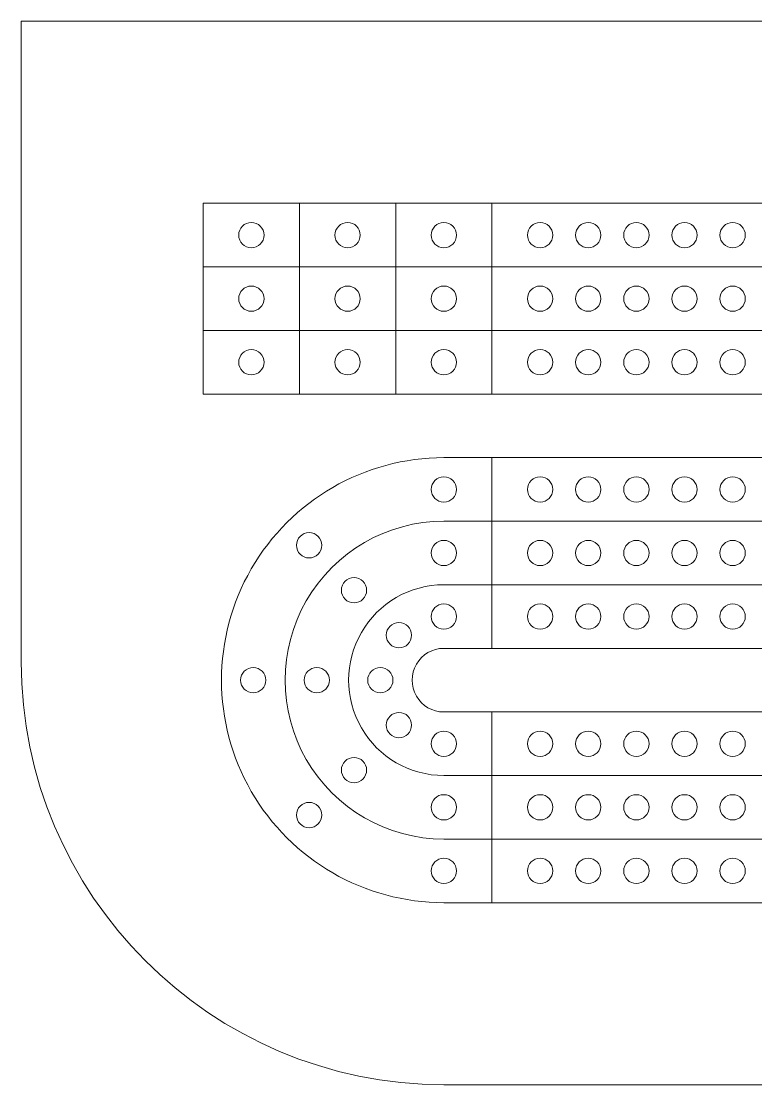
# Model space of a CAD drawing. Header units: centimetres. Extents: x 5.4 to 39.5, y -23.4 to 2.5.
# Drawn here: x 5.77 to 13.85, y -9.18 to 2.5 of the extents above; entities that cross this region are included whole.
import ezdxf

# ---------------------------------------------------------------- set-up
doc = ezdxf.new("R2010")
doc.units = ezdxf.units.CM
doc.header["$MEASUREMENT"] = 0
doc.layers.add('layer 1', color=7, linetype='Continuous')

msp = doc.modelspace()

# ---------------------------------------------------------------- linework, layer by layer
at = {"layer": 'layer 1', "color": 250, "lineweight": 20}
msp.add_open_spline([(5.77429, 2.5036), (5.77429, 2.5036), (33.70361, 2.5036), (33.70361, 2.5036), (33.70361, 2.5036), (36.92047, 2.5036), (39.54537, -0.1213), (39.54537, -3.33816), (39.54537, -3.33816), (39.54537, -6.55502), (36.92047, -9.17992), (33.70361, -9.17992), (33.70361, -9.17992), (33.70361, -9.17992), (10.42046, -9.17992), (10.42046, -9.17992), (10.42046, -9.17992), (7.86116, -9.17992), (5.77429, -7.09305), (5.77429, -4.53375), (5.77429, -4.53375), (5.77429, -4.53375), (5.77429, 2.5036), (5.77429, 2.5036)], degree=3, knots=[0, 0, 0, 0, 0.14285714, 0.14285714, 0.14285714, 0.14285714, 0.28571429, 0.28571429, 0.28571429, 0.28571429, 0.42857143, 0.42857143, 0.42857143, 0.42857143, 0.57142857, 0.57142857, 0.57142857, 0.57142857, 0.71428571, 0.71428571, 0.71428571, 0.71428571, 1, 1, 1, 1], dxfattribs=at)
at = {"layer": 'layer 1', "lineweight": 9}
for points in [[(7.77429, 0.5036), (7.77429, 0.5036), (10.94929, 0.5036), (10.94929, 0.5036)], [(7.77429, -1.5919), (7.77429, -1.5919), (7.77429, 0.5036), (7.77429, 0.5036)], [(8.83296, -1.5919), (8.83296, -1.5919), (8.83296, 0.5036), (8.83296, 0.5036)], [(9.89112, -1.5919), (9.89112, -1.5919), (9.89112, 0.5036), (9.89112, 0.5036)], [(10.94929, -1.5919), (10.94929, -1.5919), (10.94929, 0.5036), (10.94929, 0.5036)], [(10.94929, 0.5036), (10.94929, 0.5036), (33.70362, 0.5036), (33.70362, 0.5036)], [(7.77429, -0.1949), (7.77429, -0.1949), (10.94929, -0.1949), (10.94929, -0.1949)], [(10.94929, -0.1949), (10.94929, -0.1949), (33.70362, -0.1949), (33.70362, -0.1949)], [(7.77429, -0.8934), (7.77429, -0.8934), (10.94929, -0.8934), (10.94929, -0.8934)], [(10.94929, -0.8934), (10.94929, -0.8934), (33.70362, -0.8934), (33.70362, -0.8934)], [(7.77429, -1.5919), (7.77429, -1.5919), (10.94929, -1.5919), (10.94929, -1.5919)], [(10.94929, -1.5919), (10.94929, -1.5919), (33.70362, -1.5919), (33.70362, -1.5919)], [(10.42046, -2.2904), (10.42046, -2.2904), (33.17429, -2.2904), (33.17429, -2.2904)], [(10.94929, -4.3859), (10.94929, -4.3859), (10.94929, -2.2904), (10.94929, -2.2904)], [(10.42046, -2.9889), (10.42046, -2.9889), (33.17429, -2.9889), (33.17429, -2.9889)], [(10.42046, -3.6874), (10.42046, -3.6874), (33.17429, -3.6874), (33.17429, -3.6874)], [(10.42046, -4.3859), (10.42046, -4.3859), (33.17429, -4.3859), (33.17429, -4.3859)], [(10.42046, -5.0844), (10.42046, -5.0844), (33.70362, -5.0844), (33.70362, -5.0844)], [(10.94929, -7.1799), (10.94929, -7.1799), (10.94929, -5.0844), (10.94929, -5.0844)], [(10.42046, -5.7829), (10.42046, -5.7829), (33.70362, -5.7829), (33.70362, -5.7829)], [(10.42046, -6.4814), (10.42046, -6.4814), (33.70362, -6.4814), (33.70362, -6.4814)], [(10.42046, -7.1799), (10.42046, -7.1799), (33.70362, -7.1799), (33.70362, -7.1799)]]:
    msp.add_open_spline(points, degree=3, dxfattribs=at)
for points, knots in [([(8.44304, 0.15435), (8.44304, 0.23107), (8.38085, 0.29326), (8.30413, 0.29326), (8.30413, 0.29326), (8.22741, 0.29326), (8.16522, 0.23107), (8.16522, 0.15435), (8.16522, 0.15435), (8.16522, 0.07763), (8.22741, 0.01544), (8.30413, 0.01544), (8.30413, 0.01544), (8.38085, 0.01544), (8.44304, 0.07763), (8.44304, 0.15435)], [0, 0, 0, 0, 0.2, 0.2, 0.2, 0.2, 0.4, 0.4, 0.4, 0.4, 0.6, 0.6, 0.6, 0.6, 1, 1, 1, 1]), ([(9.5012, 0.15435), (9.5012, 0.23107), (9.43901, 0.29326), (9.3623, 0.29326), (9.3623, 0.29326), (9.28558, 0.29326), (9.22339, 0.23107), (9.22339, 0.15435), (9.22339, 0.15435), (9.22339, 0.07763), (9.28558, 0.01544), (9.36229, 0.01544), (9.36229, 0.01544), (9.43901, 0.01544), (9.5012, 0.07763), (9.5012, 0.15435)], [0, 0, 0, 0, 0.2, 0.2, 0.2, 0.2, 0.4, 0.4, 0.4, 0.4, 0.6, 0.6, 0.6, 0.6, 1, 1, 1, 1]), ([(10.55937, 0.15435), (10.55937, 0.23107), (10.49718, 0.29326), (10.42046, 0.29326), (10.42046, 0.29326), (10.34374, 0.29326), (10.28155, 0.23107), (10.28155, 0.15435), (10.28155, 0.15435), (10.28155, 0.07763), (10.34374, 0.01544), (10.42046, 0.01544), (10.42046, 0.01544), (10.49717, 0.01544), (10.55937, 0.07763), (10.55937, 0.15435)], [0, 0, 0, 0, 0.2, 0.2, 0.2, 0.2, 0.4, 0.4, 0.4, 0.4, 0.6, 0.6, 0.6, 0.6, 1, 1, 1, 1]), ([(11.61753, 0.15435), (11.61753, 0.23107), (11.55534, 0.29326), (11.47862, 0.29326), (11.47862, 0.29326), (11.40191, 0.29326), (11.33972, 0.23107), (11.33972, 0.15435), (11.33972, 0.15435), (11.33972, 0.07763), (11.40191, 0.01544), (11.47862, 0.01544), (11.47862, 0.01544), (11.55534, 0.01544), (11.61753, 0.07763), (11.61753, 0.15435)], [0, 0, 0, 0, 0.2, 0.2, 0.2, 0.2, 0.4, 0.4, 0.4, 0.4, 0.6, 0.6, 0.6, 0.6, 1, 1, 1, 1]), ([(12.14661, 0.15435), (12.14661, 0.23107), (12.08442, 0.29326), (12.00771, 0.29326), (12.00771, 0.29326), (11.93099, 0.29326), (11.8688, 0.23107), (11.8688, 0.15435), (11.8688, 0.15435), (11.8688, 0.07763), (11.93099, 0.01544), (12.0077, 0.01544), (12.0077, 0.01544), (12.08442, 0.01544), (12.14661, 0.07763), (12.14661, 0.15435)], [0, 0, 0, 0, 0.2, 0.2, 0.2, 0.2, 0.4, 0.4, 0.4, 0.4, 0.6, 0.6, 0.6, 0.6, 1, 1, 1, 1]), ([(12.67569, 0.15435), (12.67569, 0.23107), (12.6135, 0.29326), (12.53679, 0.29326), (12.53679, 0.29326), (12.46007, 0.29326), (12.39788, 0.23107), (12.39788, 0.15435), (12.39788, 0.15435), (12.39788, 0.07763), (12.46007, 0.01544), (12.53679, 0.01544), (12.53679, 0.01544), (12.6135, 0.01544), (12.67569, 0.07763), (12.67569, 0.15435)], [0, 0, 0, 0, 0.2, 0.2, 0.2, 0.2, 0.4, 0.4, 0.4, 0.4, 0.6, 0.6, 0.6, 0.6, 1, 1, 1, 1]), ([(13.20478, 0.15435), (13.20478, 0.23107), (13.14259, 0.29326), (13.06587, 0.29326), (13.06587, 0.29326), (12.98915, 0.29326), (12.92696, 0.23107), (12.92696, 0.15435), (12.92696, 0.15435), (12.92696, 0.07763), (12.98915, 0.01544), (13.06587, 0.01544), (13.06587, 0.01544), (13.14258, 0.01544), (13.20478, 0.07763), (13.20478, 0.15435)], [0, 0, 0, 0, 0.2, 0.2, 0.2, 0.2, 0.4, 0.4, 0.4, 0.4, 0.6, 0.6, 0.6, 0.6, 1, 1, 1, 1]), ([(13.73386, 0.15435), (13.73386, 0.23107), (13.67167, 0.29326), (13.59495, 0.29326), (13.59495, 0.29326), (13.51823, 0.29326), (13.45604, 0.23107), (13.45604, 0.15435), (13.45604, 0.15435), (13.45604, 0.07763), (13.51823, 0.01544), (13.59495, 0.01544), (13.59495, 0.01544), (13.67167, 0.01544), (13.73386, 0.07763), (13.73386, 0.15435)], [0, 0, 0, 0, 0.2, 0.2, 0.2, 0.2, 0.4, 0.4, 0.4, 0.4, 0.6, 0.6, 0.6, 0.6, 1, 1, 1, 1]), ([(8.44304, -0.54415), (8.44304, -0.46743), (8.38085, -0.40524), (8.30413, -0.40524), (8.30413, -0.40524), (8.22741, -0.40524), (8.16522, -0.46743), (8.16522, -0.54415), (8.16522, -0.54415), (8.16522, -0.62087), (8.22741, -0.68306), (8.30413, -0.68306), (8.30413, -0.68306), (8.38085, -0.68306), (8.44304, -0.62087), (8.44304, -0.54415)], [0, 0, 0, 0, 0.2, 0.2, 0.2, 0.2, 0.4, 0.4, 0.4, 0.4, 0.6, 0.6, 0.6, 0.6, 1, 1, 1, 1]), ([(9.5012, -0.54415), (9.5012, -0.46743), (9.43901, -0.40524), (9.3623, -0.40524), (9.3623, -0.40524), (9.28558, -0.40524), (9.22339, -0.46743), (9.22339, -0.54415), (9.22339, -0.54415), (9.22339, -0.62087), (9.28558, -0.68306), (9.36229, -0.68306), (9.36229, -0.68306), (9.43901, -0.68306), (9.5012, -0.62087), (9.5012, -0.54415)], [0, 0, 0, 0, 0.2, 0.2, 0.2, 0.2, 0.4, 0.4, 0.4, 0.4, 0.6, 0.6, 0.6, 0.6, 1, 1, 1, 1]), ([(10.55937, -0.54415), (10.55937, -0.46743), (10.49718, -0.40524), (10.42046, -0.40524), (10.42046, -0.40524), (10.34374, -0.40524), (10.28155, -0.46743), (10.28155, -0.54415), (10.28155, -0.54415), (10.28155, -0.62087), (10.34374, -0.68306), (10.42046, -0.68306), (10.42046, -0.68306), (10.49717, -0.68306), (10.55937, -0.62087), (10.55937, -0.54415)], [0, 0, 0, 0, 0.2, 0.2, 0.2, 0.2, 0.4, 0.4, 0.4, 0.4, 0.6, 0.6, 0.6, 0.6, 1, 1, 1, 1]), ([(11.61753, -0.54415), (11.61753, -0.46743), (11.55534, -0.40524), (11.47862, -0.40524), (11.47862, -0.40524), (11.40191, -0.40524), (11.33972, -0.46743), (11.33972, -0.54415), (11.33972, -0.54415), (11.33972, -0.62087), (11.40191, -0.68306), (11.47862, -0.68306), (11.47862, -0.68306), (11.55534, -0.68306), (11.61753, -0.62087), (11.61753, -0.54415)], [0, 0, 0, 0, 0.2, 0.2, 0.2, 0.2, 0.4, 0.4, 0.4, 0.4, 0.6, 0.6, 0.6, 0.6, 1, 1, 1, 1]), ([(12.14661, -0.54415), (12.14661, -0.46743), (12.08442, -0.40524), (12.00771, -0.40524), (12.00771, -0.40524), (11.93099, -0.40524), (11.8688, -0.46743), (11.8688, -0.54415), (11.8688, -0.54415), (11.8688, -0.62087), (11.93099, -0.68306), (12.0077, -0.68306), (12.0077, -0.68306), (12.08442, -0.68306), (12.14661, -0.62087), (12.14661, -0.54415)], [0, 0, 0, 0, 0.2, 0.2, 0.2, 0.2, 0.4, 0.4, 0.4, 0.4, 0.6, 0.6, 0.6, 0.6, 1, 1, 1, 1]), ([(12.67569, -0.54415), (12.67569, -0.46743), (12.6135, -0.40524), (12.53679, -0.40524), (12.53679, -0.40524), (12.46007, -0.40524), (12.39788, -0.46743), (12.39788, -0.54415), (12.39788, -0.54415), (12.39788, -0.62087), (12.46007, -0.68306), (12.53679, -0.68306), (12.53679, -0.68306), (12.6135, -0.68306), (12.67569, -0.62087), (12.67569, -0.54415)], [0, 0, 0, 0, 0.2, 0.2, 0.2, 0.2, 0.4, 0.4, 0.4, 0.4, 0.6, 0.6, 0.6, 0.6, 1, 1, 1, 1]), ([(13.20478, -0.54415), (13.20478, -0.46743), (13.14259, -0.40524), (13.06587, -0.40524), (13.06587, -0.40524), (12.98915, -0.40524), (12.92696, -0.46743), (12.92696, -0.54415), (12.92696, -0.54415), (12.92696, -0.62087), (12.98915, -0.68306), (13.06587, -0.68306), (13.06587, -0.68306), (13.14258, -0.68306), (13.20478, -0.62087), (13.20478, -0.54415)], [0, 0, 0, 0, 0.2, 0.2, 0.2, 0.2, 0.4, 0.4, 0.4, 0.4, 0.6, 0.6, 0.6, 0.6, 1, 1, 1, 1]), ([(13.73386, -0.54415), (13.73386, -0.46743), (13.67167, -0.40524), (13.59495, -0.40524), (13.59495, -0.40524), (13.51823, -0.40524), (13.45604, -0.46743), (13.45604, -0.54415), (13.45604, -0.54415), (13.45604, -0.62087), (13.51823, -0.68306), (13.59495, -0.68306), (13.59495, -0.68306), (13.67167, -0.68306), (13.73386, -0.62087), (13.73386, -0.54415)], [0, 0, 0, 0, 0.2, 0.2, 0.2, 0.2, 0.4, 0.4, 0.4, 0.4, 0.6, 0.6, 0.6, 0.6, 1, 1, 1, 1]), ([(8.44304, -1.24265), (8.44304, -1.16593), (8.38085, -1.10374), (8.30413, -1.10374), (8.30413, -1.10374), (8.22741, -1.10374), (8.16522, -1.16593), (8.16522, -1.24265), (8.16522, -1.24265), (8.16522, -1.31937), (8.22741, -1.38156), (8.30413, -1.38156), (8.30413, -1.38156), (8.38085, -1.38156), (8.44304, -1.31937), (8.44304, -1.24265)], [0, 0, 0, 0, 0.2, 0.2, 0.2, 0.2, 0.4, 0.4, 0.4, 0.4, 0.6, 0.6, 0.6, 0.6, 1, 1, 1, 1]), ([(9.5012, -1.24265), (9.5012, -1.16593), (9.43901, -1.10374), (9.3623, -1.10374), (9.3623, -1.10374), (9.28558, -1.10374), (9.22339, -1.16593), (9.22339, -1.24265), (9.22339, -1.24265), (9.22339, -1.31937), (9.28558, -1.38156), (9.36229, -1.38156), (9.36229, -1.38156), (9.43901, -1.38156), (9.5012, -1.31937), (9.5012, -1.24265)], [0, 0, 0, 0, 0.2, 0.2, 0.2, 0.2, 0.4, 0.4, 0.4, 0.4, 0.6, 0.6, 0.6, 0.6, 1, 1, 1, 1]), ([(10.55937, -1.24265), (10.55937, -1.16593), (10.49718, -1.10374), (10.42046, -1.10374), (10.42046, -1.10374), (10.34374, -1.10374), (10.28155, -1.16593), (10.28155, -1.24265), (10.28155, -1.24265), (10.28155, -1.31937), (10.34374, -1.38156), (10.42046, -1.38156), (10.42046, -1.38156), (10.49717, -1.38156), (10.55937, -1.31937), (10.55937, -1.24265)], [0, 0, 0, 0, 0.2, 0.2, 0.2, 0.2, 0.4, 0.4, 0.4, 0.4, 0.6, 0.6, 0.6, 0.6, 1, 1, 1, 1]), ([(11.61753, -1.24265), (11.61753, -1.16593), (11.55534, -1.10374), (11.47862, -1.10374), (11.47862, -1.10374), (11.40191, -1.10374), (11.33972, -1.16593), (11.33972, -1.24265), (11.33972, -1.24265), (11.33972, -1.31937), (11.40191, -1.38156), (11.47862, -1.38156), (11.47862, -1.38156), (11.55534, -1.38156), (11.61753, -1.31937), (11.61753, -1.24265)], [0, 0, 0, 0, 0.2, 0.2, 0.2, 0.2, 0.4, 0.4, 0.4, 0.4, 0.6, 0.6, 0.6, 0.6, 1, 1, 1, 1]), ([(12.14661, -1.24265), (12.14661, -1.16593), (12.08442, -1.10374), (12.00771, -1.10374), (12.00771, -1.10374), (11.93099, -1.10374), (11.8688, -1.16593), (11.8688, -1.24265), (11.8688, -1.24265), (11.8688, -1.31937), (11.93099, -1.38156), (12.0077, -1.38156), (12.0077, -1.38156), (12.08442, -1.38156), (12.14661, -1.31937), (12.14661, -1.24265)], [0, 0, 0, 0, 0.2, 0.2, 0.2, 0.2, 0.4, 0.4, 0.4, 0.4, 0.6, 0.6, 0.6, 0.6, 1, 1, 1, 1]), ([(12.67569, -1.24265), (12.67569, -1.16593), (12.6135, -1.10374), (12.53679, -1.10374), (12.53679, -1.10374), (12.46007, -1.10374), (12.39788, -1.16593), (12.39788, -1.24265), (12.39788, -1.24265), (12.39788, -1.31937), (12.46007, -1.38156), (12.53679, -1.38156), (12.53679, -1.38156), (12.6135, -1.38156), (12.67569, -1.31937), (12.67569, -1.24265)], [0, 0, 0, 0, 0.2, 0.2, 0.2, 0.2, 0.4, 0.4, 0.4, 0.4, 0.6, 0.6, 0.6, 0.6, 1, 1, 1, 1]), ([(13.20478, -1.24265), (13.20478, -1.16593), (13.14259, -1.10374), (13.06587, -1.10374), (13.06587, -1.10374), (12.98915, -1.10374), (12.92696, -1.16593), (12.92696, -1.24265), (12.92696, -1.24265), (12.92696, -1.31937), (12.98915, -1.38156), (13.06587, -1.38156), (13.06587, -1.38156), (13.14258, -1.38156), (13.20478, -1.31937), (13.20478, -1.24265)], [0, 0, 0, 0, 0.2, 0.2, 0.2, 0.2, 0.4, 0.4, 0.4, 0.4, 0.6, 0.6, 0.6, 0.6, 1, 1, 1, 1]), ([(13.73386, -1.24265), (13.73386, -1.16593), (13.67167, -1.10374), (13.59495, -1.10374), (13.59495, -1.10374), (13.51823, -1.10374), (13.45604, -1.16593), (13.45604, -1.24265), (13.45604, -1.24265), (13.45604, -1.31937), (13.51823, -1.38156), (13.59495, -1.38156), (13.59495, -1.38156), (13.67167, -1.38156), (13.73386, -1.31937), (13.73386, -1.24265)], [0, 0, 0, 0, 0.2, 0.2, 0.2, 0.2, 0.4, 0.4, 0.4, 0.4, 0.6, 0.6, 0.6, 0.6, 1, 1, 1, 1]), ([(10.42046, -2.2904), (9.54703, -2.2904), (8.73996, -2.75637), (8.30324, -3.51278), (8.30324, -3.51278), (7.86653, -4.26918), (7.86653, -5.20112), (8.30324, -5.95752), (8.30324, -5.95752), (8.73996, -6.71393), (9.54703, -7.1799), (10.42046, -7.1799)], [0, 0, 0, 0, 0.25, 0.25, 0.25, 0.25, 0.5, 0.5, 0.5, 0.5, 1, 1, 1, 1]), ([(10.55937, -2.63965), (10.55937, -2.56293), (10.49718, -2.50074), (10.42046, -2.50074), (10.42046, -2.50074), (10.34374, -2.50074), (10.28155, -2.56293), (10.28155, -2.63965), (10.28155, -2.63965), (10.28155, -2.71637), (10.34374, -2.77856), (10.42046, -2.77856), (10.42046, -2.77856), (10.49717, -2.77856), (10.55937, -2.71637), (10.55937, -2.63965)], [0, 0, 0, 0, 0.2, 0.2, 0.2, 0.2, 0.4, 0.4, 0.4, 0.4, 0.6, 0.6, 0.6, 0.6, 1, 1, 1, 1]), ([(11.61753, -2.63965), (11.61753, -2.56293), (11.55534, -2.50074), (11.47862, -2.50074), (11.47862, -2.50074), (11.40191, -2.50074), (11.33972, -2.56293), (11.33972, -2.63965), (11.33972, -2.63965), (11.33972, -2.71637), (11.40191, -2.77856), (11.47862, -2.77856), (11.47862, -2.77856), (11.55534, -2.77856), (11.61753, -2.71637), (11.61753, -2.63965)], [0, 0, 0, 0, 0.2, 0.2, 0.2, 0.2, 0.4, 0.4, 0.4, 0.4, 0.6, 0.6, 0.6, 0.6, 1, 1, 1, 1]), ([(12.14661, -2.63965), (12.14661, -2.56293), (12.08442, -2.50074), (12.00771, -2.50074), (12.00771, -2.50074), (11.93099, -2.50074), (11.8688, -2.56293), (11.8688, -2.63965), (11.8688, -2.63965), (11.8688, -2.71637), (11.93099, -2.77856), (12.0077, -2.77856), (12.0077, -2.77856), (12.08442, -2.77856), (12.14661, -2.71637), (12.14661, -2.63965)], [0, 0, 0, 0, 0.2, 0.2, 0.2, 0.2, 0.4, 0.4, 0.4, 0.4, 0.6, 0.6, 0.6, 0.6, 1, 1, 1, 1]), ([(12.67569, -2.63965), (12.67569, -2.56293), (12.6135, -2.50074), (12.53679, -2.50074), (12.53679, -2.50074), (12.46007, -2.50074), (12.39788, -2.56293), (12.39788, -2.63965), (12.39788, -2.63965), (12.39788, -2.71637), (12.46007, -2.77856), (12.53679, -2.77856), (12.53679, -2.77856), (12.6135, -2.77856), (12.67569, -2.71637), (12.67569, -2.63965)], [0, 0, 0, 0, 0.2, 0.2, 0.2, 0.2, 0.4, 0.4, 0.4, 0.4, 0.6, 0.6, 0.6, 0.6, 1, 1, 1, 1]), ([(13.20478, -2.63965), (13.20478, -2.56293), (13.14259, -2.50074), (13.06587, -2.50074), (13.06587, -2.50074), (12.98915, -2.50074), (12.92696, -2.56293), (12.92696, -2.63965), (12.92696, -2.63965), (12.92696, -2.71637), (12.98915, -2.77856), (13.06587, -2.77856), (13.06587, -2.77856), (13.14258, -2.77856), (13.20478, -2.71637), (13.20478, -2.63965)], [0, 0, 0, 0, 0.2, 0.2, 0.2, 0.2, 0.4, 0.4, 0.4, 0.4, 0.6, 0.6, 0.6, 0.6, 1, 1, 1, 1]), ([(13.73386, -2.63965), (13.73386, -2.56293), (13.67167, -2.50074), (13.59495, -2.50074), (13.59495, -2.50074), (13.51823, -2.50074), (13.45604, -2.56293), (13.45604, -2.63965), (13.45604, -2.63965), (13.45604, -2.71637), (13.51823, -2.77856), (13.59495, -2.77856), (13.59495, -2.77856), (13.67167, -2.77856), (13.73386, -2.71637), (13.73386, -2.63965)], [0, 0, 0, 0, 0.2, 0.2, 0.2, 0.2, 0.4, 0.4, 0.4, 0.4, 0.6, 0.6, 0.6, 0.6, 1, 1, 1, 1]), ([(10.42046, -2.9889), (9.79658, -2.9889), (9.2201, -3.32173), (8.90816, -3.86203), (8.90816, -3.86203), (8.59622, -4.40232), (8.59622, -5.06798), (8.90816, -5.60827), (8.90816, -5.60827), (9.2201, -6.14857), (9.79658, -6.4814), (10.42046, -6.4814)], [0, 0, 0, 0, 0.25, 0.25, 0.25, 0.25, 0.5, 0.5, 0.5, 0.5, 1, 1, 1, 1]), ([(9.07762, -3.25341), (9.07762, -3.17669), (9.01543, -3.1145), (8.93872, -3.1145), (8.93872, -3.1145), (8.862, -3.1145), (8.79981, -3.17669), (8.79981, -3.25341), (8.79981, -3.25341), (8.79981, -3.33012), (8.862, -3.39232), (8.93872, -3.39232), (8.93872, -3.39232), (9.01543, -3.39232), (9.07762, -3.33013), (9.07762, -3.25341)], [0, 0, 0, 0, 0.2, 0.2, 0.2, 0.2, 0.4, 0.4, 0.4, 0.4, 0.6, 0.6, 0.6, 0.6, 1, 1, 1, 1]), ([(10.55937, -3.33815), (10.55937, -3.26143), (10.49718, -3.19924), (10.42046, -3.19924), (10.42046, -3.19924), (10.34374, -3.19924), (10.28155, -3.26143), (10.28155, -3.33815), (10.28155, -3.33815), (10.28155, -3.41487), (10.34374, -3.47706), (10.42046, -3.47706), (10.42046, -3.47706), (10.49717, -3.47706), (10.55937, -3.41487), (10.55937, -3.33815)], [0, 0, 0, 0, 0.2, 0.2, 0.2, 0.2, 0.4, 0.4, 0.4, 0.4, 0.6, 0.6, 0.6, 0.6, 1, 1, 1, 1]), ([(11.61753, -3.33815), (11.61753, -3.26143), (11.55534, -3.19924), (11.47862, -3.19924), (11.47862, -3.19924), (11.40191, -3.19924), (11.33972, -3.26143), (11.33972, -3.33815), (11.33972, -3.33815), (11.33972, -3.41487), (11.40191, -3.47706), (11.47862, -3.47706), (11.47862, -3.47706), (11.55534, -3.47706), (11.61753, -3.41487), (11.61753, -3.33815)], [0, 0, 0, 0, 0.2, 0.2, 0.2, 0.2, 0.4, 0.4, 0.4, 0.4, 0.6, 0.6, 0.6, 0.6, 1, 1, 1, 1]), ([(12.14661, -3.33815), (12.14661, -3.26143), (12.08442, -3.19924), (12.00771, -3.19924), (12.00771, -3.19924), (11.93099, -3.19924), (11.8688, -3.26143), (11.8688, -3.33815), (11.8688, -3.33815), (11.8688, -3.41487), (11.93099, -3.47706), (12.0077, -3.47706), (12.0077, -3.47706), (12.08442, -3.47706), (12.14661, -3.41487), (12.14661, -3.33815)], [0, 0, 0, 0, 0.2, 0.2, 0.2, 0.2, 0.4, 0.4, 0.4, 0.4, 0.6, 0.6, 0.6, 0.6, 1, 1, 1, 1]), ([(12.67569, -3.33815), (12.67569, -3.26143), (12.6135, -3.19924), (12.53679, -3.19924), (12.53679, -3.19924), (12.46007, -3.19924), (12.39788, -3.26143), (12.39788, -3.33815), (12.39788, -3.33815), (12.39788, -3.41487), (12.46007, -3.47706), (12.53679, -3.47706), (12.53679, -3.47706), (12.6135, -3.47706), (12.67569, -3.41487), (12.67569, -3.33815)], [0, 0, 0, 0, 0.2, 0.2, 0.2, 0.2, 0.4, 0.4, 0.4, 0.4, 0.6, 0.6, 0.6, 0.6, 1, 1, 1, 1]), ([(13.20478, -3.33815), (13.20478, -3.26143), (13.14259, -3.19924), (13.06587, -3.19924), (13.06587, -3.19924), (12.98915, -3.19924), (12.92696, -3.26143), (12.92696, -3.33815), (12.92696, -3.33815), (12.92696, -3.41487), (12.98915, -3.47706), (13.06587, -3.47706), (13.06587, -3.47706), (13.14258, -3.47706), (13.20478, -3.41487), (13.20478, -3.33815)], [0, 0, 0, 0, 0.2, 0.2, 0.2, 0.2, 0.4, 0.4, 0.4, 0.4, 0.6, 0.6, 0.6, 0.6, 1, 1, 1, 1]), ([(13.73386, -3.33815), (13.73386, -3.26143), (13.67167, -3.19924), (13.59495, -3.19924), (13.59495, -3.19924), (13.51823, -3.19924), (13.45604, -3.26143), (13.45604, -3.33815), (13.45604, -3.33815), (13.45604, -3.41487), (13.51823, -3.47706), (13.59495, -3.47706), (13.59495, -3.47706), (13.67167, -3.47706), (13.73386, -3.41487), (13.73386, -3.33815)], [0, 0, 0, 0, 0.2, 0.2, 0.2, 0.2, 0.4, 0.4, 0.4, 0.4, 0.6, 0.6, 0.6, 0.6, 1, 1, 1, 1]), ([(9.57154, -3.74732), (9.57154, -3.6706), (9.50935, -3.60841), (9.43263, -3.60841), (9.43263, -3.60841), (9.35591, -3.60841), (9.29372, -3.6706), (9.29372, -3.74732), (9.29372, -3.74732), (9.29372, -3.82404), (9.35591, -3.88623), (9.43263, -3.88623), (9.43263, -3.88623), (9.50935, -3.88623), (9.57154, -3.82404), (9.57154, -3.74732)], [0, 0, 0, 0, 0.2, 0.2, 0.2, 0.2, 0.4, 0.4, 0.4, 0.4, 0.6, 0.6, 0.6, 0.6, 1, 1, 1, 1]), ([(10.42046, -3.6874), (10.04613, -3.6874), (9.70024, -3.8871), (9.51308, -4.21128), (9.51308, -4.21128), (9.32592, -4.53545), (9.32592, -4.93485), (9.51308, -5.25902), (9.51308, -5.25902), (9.70024, -5.5832), (10.04613, -5.7829), (10.42046, -5.7829)], [0, 0, 0, 0, 0.25, 0.25, 0.25, 0.25, 0.5, 0.5, 0.5, 0.5, 1, 1, 1, 1]), ([(10.55937, -4.03665), (10.55937, -3.95993), (10.49718, -3.89774), (10.42046, -3.89774), (10.42046, -3.89774), (10.34374, -3.89774), (10.28155, -3.95993), (10.28155, -4.03665), (10.28155, -4.03665), (10.28155, -4.11337), (10.34374, -4.17556), (10.42046, -4.17556), (10.42046, -4.17556), (10.49717, -4.17556), (10.55937, -4.11337), (10.55937, -4.03665)], [0, 0, 0, 0, 0.2, 0.2, 0.2, 0.2, 0.4, 0.4, 0.4, 0.4, 0.6, 0.6, 0.6, 0.6, 1, 1, 1, 1]), ([(11.61753, -4.03665), (11.61753, -3.95993), (11.55534, -3.89774), (11.47862, -3.89774), (11.47862, -3.89774), (11.40191, -3.89774), (11.33972, -3.95993), (11.33972, -4.03665), (11.33972, -4.03665), (11.33972, -4.11337), (11.40191, -4.17556), (11.47862, -4.17556), (11.47862, -4.17556), (11.55534, -4.17556), (11.61753, -4.11337), (11.61753, -4.03665)], [0, 0, 0, 0, 0.2, 0.2, 0.2, 0.2, 0.4, 0.4, 0.4, 0.4, 0.6, 0.6, 0.6, 0.6, 1, 1, 1, 1]), ([(12.14661, -4.03665), (12.14661, -3.95993), (12.08442, -3.89774), (12.00771, -3.89774), (12.00771, -3.89774), (11.93099, -3.89774), (11.8688, -3.95993), (11.8688, -4.03665), (11.8688, -4.03665), (11.8688, -4.11337), (11.93099, -4.17556), (12.0077, -4.17556), (12.0077, -4.17556), (12.08442, -4.17556), (12.14661, -4.11337), (12.14661, -4.03665)], [0, 0, 0, 0, 0.2, 0.2, 0.2, 0.2, 0.4, 0.4, 0.4, 0.4, 0.6, 0.6, 0.6, 0.6, 1, 1, 1, 1]), ([(12.67569, -4.03665), (12.67569, -3.95993), (12.6135, -3.89774), (12.53679, -3.89774), (12.53679, -3.89774), (12.46007, -3.89774), (12.39788, -3.95993), (12.39788, -4.03665), (12.39788, -4.03665), (12.39788, -4.11337), (12.46007, -4.17556), (12.53679, -4.17556), (12.53679, -4.17556), (12.6135, -4.17556), (12.67569, -4.11337), (12.67569, -4.03665)], [0, 0, 0, 0, 0.2, 0.2, 0.2, 0.2, 0.4, 0.4, 0.4, 0.4, 0.6, 0.6, 0.6, 0.6, 1, 1, 1, 1]), ([(13.20478, -4.03665), (13.20478, -3.95993), (13.14259, -3.89774), (13.06587, -3.89774), (13.06587, -3.89774), (12.98915, -3.89774), (12.92696, -3.95993), (12.92696, -4.03665), (12.92696, -4.03665), (12.92696, -4.11337), (12.98915, -4.17556), (13.06587, -4.17556), (13.06587, -4.17556), (13.14258, -4.17556), (13.20478, -4.11337), (13.20478, -4.03665)], [0, 0, 0, 0, 0.2, 0.2, 0.2, 0.2, 0.4, 0.4, 0.4, 0.4, 0.6, 0.6, 0.6, 0.6, 1, 1, 1, 1]), ([(13.73386, -4.03665), (13.73386, -3.95993), (13.67167, -3.89774), (13.59495, -3.89774), (13.59495, -3.89774), (13.51823, -3.89774), (13.45604, -3.95993), (13.45604, -4.03665), (13.45604, -4.03665), (13.45604, -4.11337), (13.51823, -4.17556), (13.59495, -4.17556), (13.59495, -4.17556), (13.67167, -4.17556), (13.73386, -4.11337), (13.73386, -4.03665)], [0, 0, 0, 0, 0.2, 0.2, 0.2, 0.2, 0.4, 0.4, 0.4, 0.4, 0.6, 0.6, 0.6, 0.6, 1, 1, 1, 1]), ([(10.06545, -4.24124), (10.06545, -4.16452), (10.00326, -4.10233), (9.92655, -4.10233), (9.92655, -4.10233), (9.84983, -4.10233), (9.78764, -4.16452), (9.78764, -4.24124), (9.78764, -4.24124), (9.78764, -4.31795), (9.84983, -4.38014), (9.92655, -4.38014), (9.92655, -4.38014), (10.00326, -4.38014), (10.06545, -4.31795), (10.06545, -4.24124)], [0, 0, 0, 0, 0.2, 0.2, 0.2, 0.2, 0.4, 0.4, 0.4, 0.4, 0.6, 0.6, 0.6, 0.6, 1, 1, 1, 1]), ([(10.42046, -4.3859), (10.29568, -4.3859), (10.18039, -4.45247), (10.118, -4.56053), (10.118, -4.56053), (10.05561, -4.66858), (10.05561, -4.80172), (10.118, -4.90977), (10.118, -4.90977), (10.18039, -5.01783), (10.29568, -5.0844), (10.42046, -5.0844)], [0, 0, 0, 0, 0.25, 0.25, 0.25, 0.25, 0.5, 0.5, 0.5, 0.5, 1, 1, 1, 1]), ([(8.46387, -4.73515), (8.46387, -4.65843), (8.40168, -4.59624), (8.32496, -4.59624), (8.32496, -4.59624), (8.24824, -4.59624), (8.18605, -4.65843), (8.18605, -4.73515), (8.18605, -4.73515), (8.18605, -4.81187), (8.24824, -4.87406), (8.32496, -4.87406), (8.32496, -4.87406), (8.40167, -4.87406), (8.46387, -4.81187), (8.46387, -4.73515)], [0, 0, 0, 0, 0.2, 0.2, 0.2, 0.2, 0.4, 0.4, 0.4, 0.4, 0.6, 0.6, 0.6, 0.6, 1, 1, 1, 1]), ([(9.16237, -4.73515), (9.16237, -4.65843), (9.10018, -4.59624), (9.02346, -4.59624), (9.02346, -4.59624), (8.94674, -4.59624), (8.88455, -4.65843), (8.88455, -4.73515), (8.88455, -4.73515), (8.88455, -4.81187), (8.94674, -4.87406), (9.02346, -4.87406), (9.02346, -4.87406), (9.10017, -4.87406), (9.16237, -4.81187), (9.16237, -4.73515)], [0, 0, 0, 0, 0.2, 0.2, 0.2, 0.2, 0.4, 0.4, 0.4, 0.4, 0.6, 0.6, 0.6, 0.6, 1, 1, 1, 1]), ([(9.86087, -4.73515), (9.86087, -4.65843), (9.79868, -4.59624), (9.72196, -4.59624), (9.72196, -4.59624), (9.64524, -4.59624), (9.58305, -4.65843), (9.58305, -4.73515), (9.58305, -4.73515), (9.58305, -4.81187), (9.64524, -4.87406), (9.72196, -4.87406), (9.72196, -4.87406), (9.79867, -4.87406), (9.86087, -4.81187), (9.86087, -4.73515)], [0, 0, 0, 0, 0.2, 0.2, 0.2, 0.2, 0.4, 0.4, 0.4, 0.4, 0.6, 0.6, 0.6, 0.6, 1, 1, 1, 1]), ([(10.06545, -5.22906), (10.06545, -5.15235), (10.00326, -5.09016), (9.92655, -5.09016), (9.92655, -5.09016), (9.84983, -5.09016), (9.78764, -5.15235), (9.78764, -5.22906), (9.78764, -5.22906), (9.78764, -5.30578), (9.84983, -5.36797), (9.92655, -5.36797), (9.92655, -5.36797), (10.00326, -5.36797), (10.06545, -5.30578), (10.06545, -5.22906)], [0, 0, 0, 0, 0.2, 0.2, 0.2, 0.2, 0.4, 0.4, 0.4, 0.4, 0.6, 0.6, 0.6, 0.6, 1, 1, 1, 1]), ([(10.55937, -5.43365), (10.55937, -5.35693), (10.49718, -5.29474), (10.42046, -5.29474), (10.42046, -5.29474), (10.34374, -5.29474), (10.28155, -5.35693), (10.28155, -5.43365), (10.28155, -5.43365), (10.28155, -5.51037), (10.34374, -5.57256), (10.42046, -5.57256), (10.42046, -5.57256), (10.49717, -5.57256), (10.55937, -5.51037), (10.55937, -5.43365)], [0, 0, 0, 0, 0.2, 0.2, 0.2, 0.2, 0.4, 0.4, 0.4, 0.4, 0.6, 0.6, 0.6, 0.6, 1, 1, 1, 1]), ([(11.61753, -5.43365), (11.61753, -5.35693), (11.55534, -5.29474), (11.47862, -5.29474), (11.47862, -5.29474), (11.40191, -5.29474), (11.33972, -5.35693), (11.33972, -5.43365), (11.33972, -5.43365), (11.33972, -5.51037), (11.40191, -5.57256), (11.47862, -5.57256), (11.47862, -5.57256), (11.55534, -5.57256), (11.61753, -5.51037), (11.61753, -5.43365)], [0, 0, 0, 0, 0.2, 0.2, 0.2, 0.2, 0.4, 0.4, 0.4, 0.4, 0.6, 0.6, 0.6, 0.6, 1, 1, 1, 1]), ([(12.14661, -5.43365), (12.14661, -5.35693), (12.08442, -5.29474), (12.00771, -5.29474), (12.00771, -5.29474), (11.93099, -5.29474), (11.8688, -5.35693), (11.8688, -5.43365), (11.8688, -5.43365), (11.8688, -5.51037), (11.93099, -5.57256), (12.0077, -5.57256), (12.0077, -5.57256), (12.08442, -5.57256), (12.14661, -5.51037), (12.14661, -5.43365)], [0, 0, 0, 0, 0.2, 0.2, 0.2, 0.2, 0.4, 0.4, 0.4, 0.4, 0.6, 0.6, 0.6, 0.6, 1, 1, 1, 1]), ([(12.67569, -5.43365), (12.67569, -5.35693), (12.6135, -5.29474), (12.53679, -5.29474), (12.53679, -5.29474), (12.46007, -5.29474), (12.39788, -5.35693), (12.39788, -5.43365), (12.39788, -5.43365), (12.39788, -5.51037), (12.46007, -5.57256), (12.53679, -5.57256), (12.53679, -5.57256), (12.6135, -5.57256), (12.67569, -5.51037), (12.67569, -5.43365)], [0, 0, 0, 0, 0.2, 0.2, 0.2, 0.2, 0.4, 0.4, 0.4, 0.4, 0.6, 0.6, 0.6, 0.6, 1, 1, 1, 1]), ([(13.20478, -5.43365), (13.20478, -5.35693), (13.14259, -5.29474), (13.06587, -5.29474), (13.06587, -5.29474), (12.98915, -5.29474), (12.92696, -5.35693), (12.92696, -5.43365), (12.92696, -5.43365), (12.92696, -5.51037), (12.98915, -5.57256), (13.06587, -5.57256), (13.06587, -5.57256), (13.14258, -5.57256), (13.20478, -5.51037), (13.20478, -5.43365)], [0, 0, 0, 0, 0.2, 0.2, 0.2, 0.2, 0.4, 0.4, 0.4, 0.4, 0.6, 0.6, 0.6, 0.6, 1, 1, 1, 1]), ([(13.73386, -5.43365), (13.73386, -5.35693), (13.67167, -5.29474), (13.59495, -5.29474), (13.59495, -5.29474), (13.51823, -5.29474), (13.45604, -5.35693), (13.45604, -5.43365), (13.45604, -5.43365), (13.45604, -5.51037), (13.51823, -5.57256), (13.59495, -5.57256), (13.59495, -5.57256), (13.67167, -5.57256), (13.73386, -5.51037), (13.73386, -5.43365)], [0, 0, 0, 0, 0.2, 0.2, 0.2, 0.2, 0.4, 0.4, 0.4, 0.4, 0.6, 0.6, 0.6, 0.6, 1, 1, 1, 1]), ([(9.57154, -5.72298), (9.57154, -5.64626), (9.50935, -5.58407), (9.43263, -5.58407), (9.43263, -5.58407), (9.35591, -5.58407), (9.29372, -5.64626), (9.29372, -5.72298), (9.29372, -5.72298), (9.29372, -5.79969), (9.35591, -5.86189), (9.43263, -5.86189), (9.43263, -5.86189), (9.50935, -5.86189), (9.57154, -5.7997), (9.57154, -5.72298)], [0, 0, 0, 0, 0.2, 0.2, 0.2, 0.2, 0.4, 0.4, 0.4, 0.4, 0.6, 0.6, 0.6, 0.6, 1, 1, 1, 1]), ([(10.55937, -6.13215), (10.55937, -6.05543), (10.49718, -5.99324), (10.42046, -5.99324), (10.42046, -5.99324), (10.34374, -5.99324), (10.28155, -6.05543), (10.28155, -6.13215), (10.28155, -6.13215), (10.28155, -6.20887), (10.34374, -6.27106), (10.42046, -6.27106), (10.42046, -6.27106), (10.49717, -6.27106), (10.55937, -6.20887), (10.55937, -6.13215)], [0, 0, 0, 0, 0.2, 0.2, 0.2, 0.2, 0.4, 0.4, 0.4, 0.4, 0.6, 0.6, 0.6, 0.6, 1, 1, 1, 1]), ([(11.61753, -6.13215), (11.61753, -6.05543), (11.55534, -5.99324), (11.47862, -5.99324), (11.47862, -5.99324), (11.40191, -5.99324), (11.33972, -6.05543), (11.33972, -6.13215), (11.33972, -6.13215), (11.33972, -6.20887), (11.40191, -6.27106), (11.47862, -6.27106), (11.47862, -6.27106), (11.55534, -6.27106), (11.61753, -6.20887), (11.61753, -6.13215)], [0, 0, 0, 0, 0.2, 0.2, 0.2, 0.2, 0.4, 0.4, 0.4, 0.4, 0.6, 0.6, 0.6, 0.6, 1, 1, 1, 1]), ([(12.14661, -6.13215), (12.14661, -6.05543), (12.08442, -5.99324), (12.00771, -5.99324), (12.00771, -5.99324), (11.93099, -5.99324), (11.8688, -6.05543), (11.8688, -6.13215), (11.8688, -6.13215), (11.8688, -6.20887), (11.93099, -6.27106), (12.0077, -6.27106), (12.0077, -6.27106), (12.08442, -6.27106), (12.14661, -6.20887), (12.14661, -6.13215)], [0, 0, 0, 0, 0.2, 0.2, 0.2, 0.2, 0.4, 0.4, 0.4, 0.4, 0.6, 0.6, 0.6, 0.6, 1, 1, 1, 1]), ([(12.67569, -6.13215), (12.67569, -6.05543), (12.6135, -5.99324), (12.53679, -5.99324), (12.53679, -5.99324), (12.46007, -5.99324), (12.39788, -6.05543), (12.39788, -6.13215), (12.39788, -6.13215), (12.39788, -6.20887), (12.46007, -6.27106), (12.53679, -6.27106), (12.53679, -6.27106), (12.6135, -6.27106), (12.67569, -6.20887), (12.67569, -6.13215)], [0, 0, 0, 0, 0.2, 0.2, 0.2, 0.2, 0.4, 0.4, 0.4, 0.4, 0.6, 0.6, 0.6, 0.6, 1, 1, 1, 1]), ([(13.20478, -6.13215), (13.20478, -6.05543), (13.14259, -5.99324), (13.06587, -5.99324), (13.06587, -5.99324), (12.98915, -5.99324), (12.92696, -6.05543), (12.92696, -6.13215), (12.92696, -6.13215), (12.92696, -6.20887), (12.98915, -6.27106), (13.06587, -6.27106), (13.06587, -6.27106), (13.14258, -6.27106), (13.20478, -6.20887), (13.20478, -6.13215)], [0, 0, 0, 0, 0.2, 0.2, 0.2, 0.2, 0.4, 0.4, 0.4, 0.4, 0.6, 0.6, 0.6, 0.6, 1, 1, 1, 1]), ([(13.73386, -6.13215), (13.73386, -6.05543), (13.67167, -5.99324), (13.59495, -5.99324), (13.59495, -5.99324), (13.51823, -5.99324), (13.45604, -6.05543), (13.45604, -6.13215), (13.45604, -6.13215), (13.45604, -6.20887), (13.51823, -6.27106), (13.59495, -6.27106), (13.59495, -6.27106), (13.67167, -6.27106), (13.73386, -6.20887), (13.73386, -6.13215)], [0, 0, 0, 0, 0.2, 0.2, 0.2, 0.2, 0.4, 0.4, 0.4, 0.4, 0.6, 0.6, 0.6, 0.6, 1, 1, 1, 1]), ([(9.07762, -6.21689), (9.07762, -6.14018), (9.01543, -6.07798), (8.93872, -6.07798), (8.93872, -6.07798), (8.862, -6.07798), (8.79981, -6.14018), (8.79981, -6.21689), (8.79981, -6.21689), (8.79981, -6.29361), (8.862, -6.3558), (8.93872, -6.3558), (8.93872, -6.3558), (9.01543, -6.3558), (9.07762, -6.29361), (9.07762, -6.21689)], [0, 0, 0, 0, 0.2, 0.2, 0.2, 0.2, 0.4, 0.4, 0.4, 0.4, 0.6, 0.6, 0.6, 0.6, 1, 1, 1, 1]), ([(10.55937, -6.83065), (10.55937, -6.75393), (10.49718, -6.69174), (10.42046, -6.69174), (10.42046, -6.69174), (10.34374, -6.69174), (10.28155, -6.75393), (10.28155, -6.83065), (10.28155, -6.83065), (10.28155, -6.90737), (10.34374, -6.96956), (10.42046, -6.96956), (10.42046, -6.96956), (10.49717, -6.96956), (10.55937, -6.90737), (10.55937, -6.83065)], [0, 0, 0, 0, 0.2, 0.2, 0.2, 0.2, 0.4, 0.4, 0.4, 0.4, 0.6, 0.6, 0.6, 0.6, 1, 1, 1, 1]), ([(11.61753, -6.83065), (11.61753, -6.75393), (11.55534, -6.69174), (11.47862, -6.69174), (11.47862, -6.69174), (11.40191, -6.69174), (11.33972, -6.75393), (11.33972, -6.83065), (11.33972, -6.83065), (11.33972, -6.90737), (11.40191, -6.96956), (11.47862, -6.96956), (11.47862, -6.96956), (11.55534, -6.96956), (11.61753, -6.90737), (11.61753, -6.83065)], [0, 0, 0, 0, 0.2, 0.2, 0.2, 0.2, 0.4, 0.4, 0.4, 0.4, 0.6, 0.6, 0.6, 0.6, 1, 1, 1, 1]), ([(12.14661, -6.83065), (12.14661, -6.75393), (12.08442, -6.69174), (12.00771, -6.69174), (12.00771, -6.69174), (11.93099, -6.69174), (11.8688, -6.75393), (11.8688, -6.83065), (11.8688, -6.83065), (11.8688, -6.90737), (11.93099, -6.96956), (12.0077, -6.96956), (12.0077, -6.96956), (12.08442, -6.96956), (12.14661, -6.90737), (12.14661, -6.83065)], [0, 0, 0, 0, 0.2, 0.2, 0.2, 0.2, 0.4, 0.4, 0.4, 0.4, 0.6, 0.6, 0.6, 0.6, 1, 1, 1, 1]), ([(12.67569, -6.83065), (12.67569, -6.75393), (12.6135, -6.69174), (12.53679, -6.69174), (12.53679, -6.69174), (12.46007, -6.69174), (12.39788, -6.75393), (12.39788, -6.83065), (12.39788, -6.83065), (12.39788, -6.90737), (12.46007, -6.96956), (12.53679, -6.96956), (12.53679, -6.96956), (12.6135, -6.96956), (12.67569, -6.90737), (12.67569, -6.83065)], [0, 0, 0, 0, 0.2, 0.2, 0.2, 0.2, 0.4, 0.4, 0.4, 0.4, 0.6, 0.6, 0.6, 0.6, 1, 1, 1, 1]), ([(13.20478, -6.83065), (13.20478, -6.75393), (13.14259, -6.69174), (13.06587, -6.69174), (13.06587, -6.69174), (12.98915, -6.69174), (12.92696, -6.75393), (12.92696, -6.83065), (12.92696, -6.83065), (12.92696, -6.90737), (12.98915, -6.96956), (13.06587, -6.96956), (13.06587, -6.96956), (13.14258, -6.96956), (13.20478, -6.90737), (13.20478, -6.83065)], [0, 0, 0, 0, 0.2, 0.2, 0.2, 0.2, 0.4, 0.4, 0.4, 0.4, 0.6, 0.6, 0.6, 0.6, 1, 1, 1, 1]), ([(13.73386, -6.83065), (13.73386, -6.75393), (13.67167, -6.69174), (13.59495, -6.69174), (13.59495, -6.69174), (13.51823, -6.69174), (13.45604, -6.75393), (13.45604, -6.83065), (13.45604, -6.83065), (13.45604, -6.90737), (13.51823, -6.96956), (13.59495, -6.96956), (13.59495, -6.96956), (13.67167, -6.96956), (13.73386, -6.90737), (13.73386, -6.83065)], [0, 0, 0, 0, 0.2, 0.2, 0.2, 0.2, 0.4, 0.4, 0.4, 0.4, 0.6, 0.6, 0.6, 0.6, 1, 1, 1, 1])]:
    msp.add_open_spline(points, degree=3, knots=knots, dxfattribs=at)

doc.saveas('drawing.dxf')
